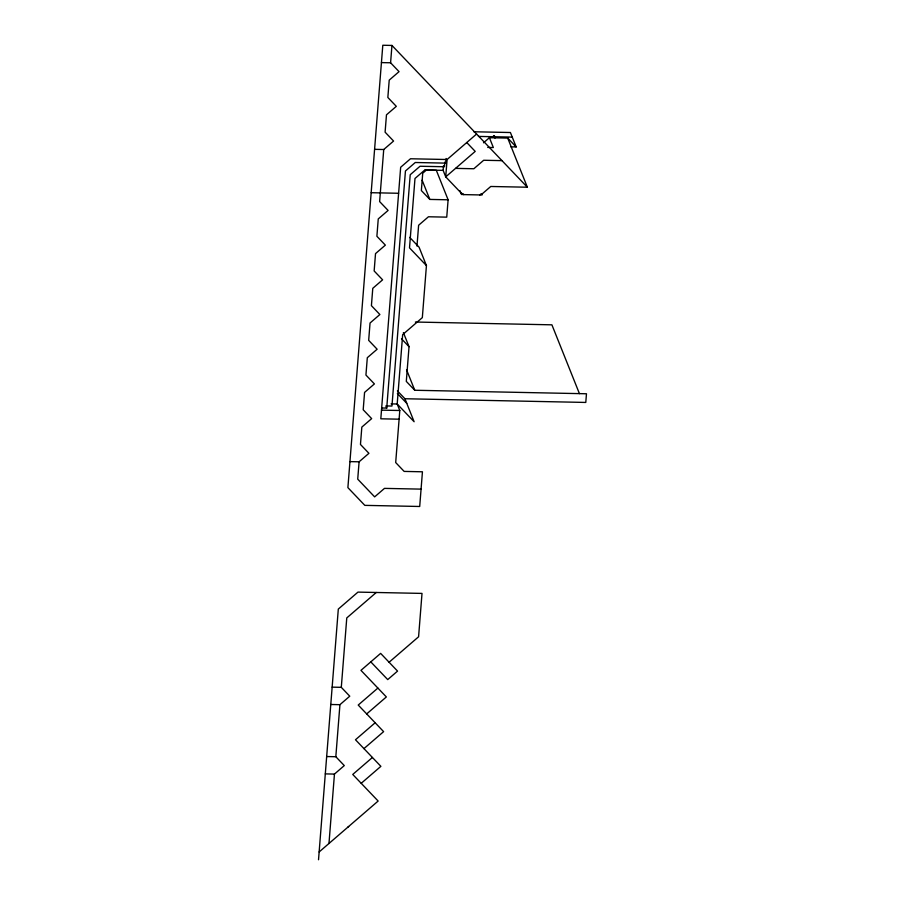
<?xml version="1.0" encoding="UTF-8"?>
<svg xmlns="http://www.w3.org/2000/svg" width="905" height="905" viewBox="0 0 905 905"><rect width="100%" height="100%" fill="white"/><g stroke="black" fill="none" stroke-linecap="round" stroke-linejoin="round"><path stroke-width="1.36" d="M318.526 859.75L338.312 609.076L357.973 592.108L422.013 593.409L418.585 636.781L389.093 662.245M328.979 843.471L334.454 774.08L344.285 765.585L335.823 756.727L326.671 756.546M335.823 756.727L339.929 704.678L349.76 696.194L341.298 687.336L332.146 687.144M341.298 687.336L346.773 617.934L376.265 592.481M381.435 62.603L390.587 62.784L399.048 71.642L389.218 80.138L387.849 97.48L396.311 106.349L386.469 114.833L385.1 132.175L393.573 141.044L383.731 149.529L379.625 201.577L388.098 210.435L378.256 218.92L376.887 236.273L385.36 245.131L375.518 253.615L374.15 270.968L382.611 279.826L372.781 288.322L371.412 305.664L379.874 314.521L370.043 323.017L368.674 340.359L377.136 349.228L367.306 357.713L365.937 375.055L374.399 383.924L364.568 392.408L363.199 409.761L371.661 418.619L361.83 427.103L360.462 444.457L368.923 453.315L359.093 461.799L357.724 479.152L374.647 496.879L384.489 488.383L421.074 489.13M390.587 62.784L391.956 45.442L382.804 45.25L347.893 487.637L364.817 505.363L419.705 506.483L422.443 471.788L404.15 471.415L395.689 462.546L399.795 410.508L397.193 404.003L402.668 334.612L422.33 317.632L426.436 265.595L419.083 247.201L409.682 237.359M348.64 826.491L348.052 827M381.853 407.985L386.729 408.087L405.44 170.988L415.271 162.504L445.769 163.126L446.131 158.499M403.392 332.599L409.037 346.694L406.3 381.39L414.762 390.259L586.474 393.766L585.784 402.442L404.931 398.743L397.408 390.87M416.979 246.081L418.619 225.255L428.45 216.77L446.742 217.143L448.111 199.801L436.323 170.31L425.067 170.083M483.519 142.798L489.413 137.707L507.705 138.08L527.366 187.222L490.77 186.475L480.94 194.96L462.647 194.586L445.724 176.86L443.122 170.355L443.484 165.739M444.808 162.119L444.446 166.746L420.044 166.249L410.214 174.733L391.956 406.051L385.858 405.926L386.729 408.087M476.584 134.053L447.093 159.518L445.724 176.86L475.216 151.395L466.754 142.538M426.662 169.812L422.726 173.217L421.357 190.559L429.818 199.417L448.111 199.801M492.806 136.712L494.028 135.648L495.092 136.757M479.797 194.937L481.03 193.874L482.082 194.982M377.883 688.083L358.222 705.052L383.618 731.636L363.946 748.616M366.683 713.921L386.356 696.941L360.959 670.356L380.632 653.387L397.555 671.103L387.725 679.598L370.79 661.872M375.145 722.778L355.484 739.758L380.881 766.343L361.208 783.311M372.408 757.474L352.746 774.454L378.143 801.038L319.148 851.956M473.813 131.768L510.409 132.515L516.178 146.938L510.895 146.836M478.462 136.417L512.241 137.108M487.716 147.413L493.349 147.538L489.413 137.707M374.591 149.336L383.731 149.529M447.093 159.518L410.497 158.76L400.666 167.255L380.813 418.8L399.105 419.185M501.97 160.638L483.677 160.264L473.847 168.749L455.554 168.375M443.122 170.355L424.818 169.982L414.988 178.477L409.513 247.868L426.436 265.595M371.163 192.708L398.607 193.274M415.395 322.033L551.903 324.827L579.426 393.63M391.096 403.879L397.193 404.003L414.117 421.73L404.931 398.743M381.491 410.135L399.795 410.508M349.941 461.618L359.093 461.799M330.777 704.497L339.929 704.678M325.302 773.888L334.454 774.08M507.705 138.08L516.178 146.938M391.956 45.442L527.366 187.222M463.79 194.609L462.727 193.5L461.505 194.564L459.932 190.627M401.515 338.821L409.037 346.694M397.363 393.494L406.764 403.336M494.028 135.648L495.012 138.114M422.126 180.197L429.818 199.417M406.56 369.749L414.762 390.259"/></g></svg>
